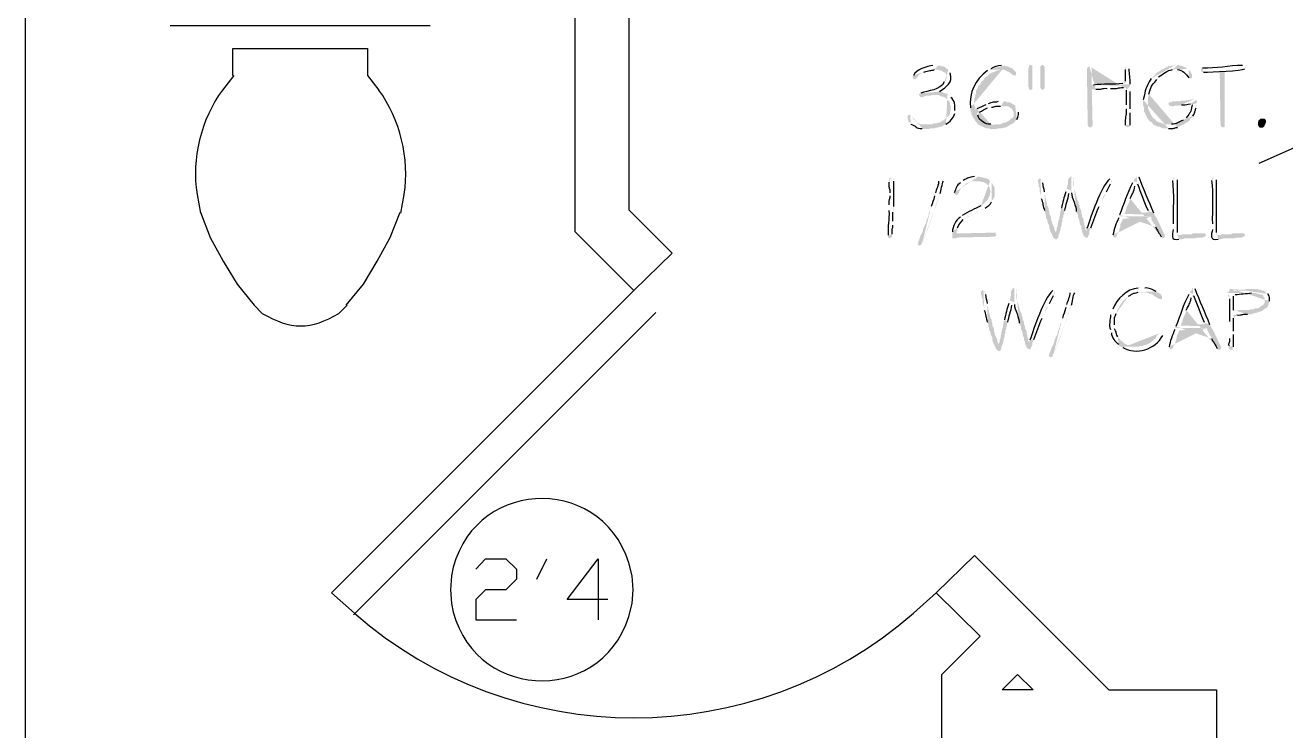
# Model space of a CAD drawing. Header units: inches. Extents: x -167 to 6071, y -6287 to -2731.
# Drawn here: x 1096.9 to 1179.4, y -5875.2 to -5829.1 of the extents above; entities that cross this region are included whole.
import ezdxf

# ---------------------------------------------------------------- set-up
doc = ezdxf.new("R2010")
doc.units = ezdxf.units.IN
doc.header["$LTSCALE"] = 96
doc.header["$MEASUREMENT"] = 0
doc.layers.add('PDF_Geometry', color=7, linetype='Continuous', true_color=0x4a4a4a)
doc.layers.add('PDF_Solid Fills', color=7, linetype='Continuous')

msp = doc.modelspace()

# ---------------------------------------------------------------- hatches: boundary and pattern name
at = {"layer": 'PDF_Solid Fills', "transparency": 33554559}
h = msp.add_hatch(color=256, dxfattribs=at)
h.paths.add_polyline_path([(1156.49, -5831.722), (1156.33, -5831.722)], flags=0)
h.paths.add_polyline_path([(1155.05, -5832.362), (1154.997, -5832.469), (1155.05, -5832.575), (1155.103, -5832.629), (1155.157, -5832.629), (1155.263, -5832.522), (1155.317, -5832.469), (1155.37, -5832.362), (1155.477, -5832.309), (1155.53, -5832.255), (1155.637, -5832.202), (1155.743, -5832.149)], flags=0)
h.paths.add_polyline_path([(1156.437, -5831.989), (1157.343, -5831.989), (1157.237, -5831.935), (1157.183, -5831.882), (1157.13, -5831.829), (1157.023, -5831.775), (1156.917, -5831.775), (1156.81, -5831.722), (1156.65, -5831.722)], flags=0)
h = msp.add_hatch(color=256, dxfattribs=at)
h.paths.add_polyline_path([(1160.863, -5831.722), (1160.81, -5831.722)], flags=0)
h.paths.add_polyline_path([(1160.117, -5831.935), (1160.01, -5831.989), (1160.97, -5831.989), (1161.077, -5832.042), (1161.183, -5832.095), (1161.29, -5832.149), (1161.397, -5832.202), (1161.503, -5832.309), (1161.557, -5832.309), (1161.61, -5832.362), (1161.77, -5832.362), (1161.77, -5832.149), (1161.717, -5832.095), (1161.503, -5831.882), (1161.45, -5831.882), (1161.237, -5831.775), (1161.13, -5831.775), (1161.023, -5831.722)], flags=0)
for points in [[(1162.73, -5831.669), (1162.623, -5831.722), (1162.623, -5831.775), (1162.57, -5831.935), (1162.57, -5833.109), (1162.623, -5833.162), (1162.623, -5833.269), (1162.73, -5833.322), (1162.837, -5833.269), (1162.837, -5831.722)], [(1163.477, -5831.669), (1163.423, -5831.722), (1163.37, -5831.775), (1163.37, -5833.162), (1163.423, -5833.269), (1163.477, -5833.322), (1163.583, -5833.269), (1163.637, -5833.215), (1163.637, -5831.829), (1163.583, -5831.722)], [(1175.423, -5832.095), (1175.103, -5832.095), (1175.157, -5835.615), (1175.21, -5835.722), (1175.317, -5835.775), (1175.423, -5835.722), (1175.423, -5835.615)], [(1177.823, -5835.775), (1177.717, -5835.775), (1177.663, -5835.722), (1177.61, -5835.615), (1177.61, -5835.402), (1177.663, -5835.295), (1177.77, -5835.189), (1178.037, -5835.189), (1178.09, -5835.242), (1178.143, -5835.349), (1178.143, -5835.402), (1178.09, -5835.562), (1178.037, -5835.615), (1178.037, -5835.669), (1177.93, -5835.775)], [(1160.33, -5842.655), (1157.877, -5842.709), (1157.61, -5842.709), (1157.61, -5843.029), (1157.823, -5843.029), (1157.877, -5842.975), (1160.277, -5842.922), (1160.33, -5842.922), (1160.437, -5842.869), (1160.49, -5842.815), (1160.437, -5842.709), (1160.437, -5842.655)], [(1173.983, -5842.709), (1173.343, -5842.709), (1173.29, -5842.762), (1172.703, -5842.762), (1172.597, -5842.815), (1172.33, -5842.815), (1174.197, -5842.815), (1174.143, -5842.709), (1174.09, -5842.709)], [(1176.543, -5842.709), (1175.903, -5842.709), (1175.85, -5842.762), (1175.263, -5842.762), (1175.157, -5842.815), (1174.89, -5842.815), (1176.757, -5842.815), (1176.703, -5842.709), (1176.65, -5842.709)], [(1170.997, -5846.549), (1169.983, -5846.549), (1170.25, -5846.549), (1170.357, -5846.602), (1170.463, -5846.602), (1170.517, -5846.655), (1170.623, -5846.655), (1170.73, -5846.709), (1170.837, -5846.815), (1170.943, -5846.869), (1170.997, -5846.922), (1171.21, -5847.029), (1171.317, -5846.975), (1171.317, -5846.815), (1171.263, -5846.709), (1171.21, -5846.655), (1171.103, -5846.602)], [(1177.237, -5846.335), (1176.863, -5846.335), (1176.757, -5846.389), (1176.383, -5846.389), (1176.277, -5846.442), (1176.01, -5846.442), (1177.983, -5846.442), (1177.877, -5846.442), (1177.77, -5846.389), (1177.663, -5846.389), (1177.557, -5846.335), (1177.397, -5846.335)]]:
    msp.add_hatch(color=256, dxfattribs=at).paths.add_polyline_path(points)
h = msp.add_hatch(color=256, dxfattribs=at)
h.paths.add_polyline_path([(1166.57, -5831.775), (1166.463, -5831.829), (1166.41, -5831.935), (1166.463, -5835.615), (1166.517, -5835.722), (1166.623, -5835.775), (1166.73, -5835.722), (1166.783, -5835.615), (1166.73, -5833.269), (1166.997, -5833.269)], flags=0)
h.paths.add_polyline_path([(1167.743, -5833.215), (1167.957, -5833.215)], flags=0)
h.paths.add_polyline_path([(1168.81, -5833.162), (1168.97, -5833.162), (1169.237, -5833.055), (1166.73, -5833.002), (1166.73, -5831.935), (1166.677, -5831.829)], flags=0)
h = msp.add_hatch(color=256, dxfattribs=at)
h.paths.add_polyline_path([(1169.023, -5831.775), (1168.917, -5831.829), (1168.917, -5831.989)], flags=0)
h.paths.add_polyline_path([(1168.917, -5832.735), (1168.917, -5832.895), (1168.757, -5832.895)], flags=0)
h.paths.add_polyline_path([(1166.837, -5833.002), (1166.73, -5833.002), (1169.237, -5833.055), (1169.237, -5832.949)], flags=0)
h.paths.add_polyline_path([(1169.183, -5831.935), (1169.13, -5831.829)], flags=0)
h = msp.add_hatch(color=256, dxfattribs=at)
h.paths.add_polyline_path([(1172.223, -5831.669), (1172.17, -5831.669), (1172.063, -5831.722), (1171.85, -5831.722), (1171.743, -5831.775), (1171.637, -5831.829), (1171.53, -5831.882), (1171.423, -5831.935), (1171.317, -5831.989), (1171.263, -5831.989), (1171.157, -5832.095), (1170.943, -5832.202), (1170.89, -5832.309), (1170.783, -5832.415), (1170.73, -5832.469), (1170.623, -5832.575)], flags=0)
h.paths.add_polyline_path([(1170.09, -5833.962), (1170.09, -5834.335), (1170.143, -5834.442), (1170.143, -5834.709), (1170.197, -5834.815), (1170.303, -5835.029), (1170.357, -5835.135), (1170.41, -5835.189), (1170.463, -5835.295), (1170.57, -5835.402), (1170.677, -5835.455), (1170.73, -5835.562), (1171.05, -5835.722), (1171.157, -5835.722), (1171.37, -5835.829), (1171.743, -5835.829)], flags=0)
h.paths.add_polyline_path([(1172.33, -5835.775), (1172.543, -5835.669), (1172.65, -5835.615), (1172.757, -5835.562), (1171.477, -5835.562), (1171.263, -5835.455), (1171.157, -5835.455), (1170.943, -5835.349), (1170.89, -5835.242), (1170.783, -5835.189), (1170.73, -5835.135), (1170.677, -5835.029), (1170.623, -5834.975), (1170.517, -5834.762), (1170.41, -5834.549), (1170.41, -5833.802), (1170.463, -5833.695), (1170.463, -5833.589)], flags=0)
h.paths.add_polyline_path([(1170.997, -5832.629), (1171.05, -5832.575), (1171.103, -5832.469)], flags=0)
h.paths.add_polyline_path([(1172.01, -5831.989), (1172.117, -5831.989), (1172.223, -5831.935), (1172.97, -5831.935), (1172.917, -5831.882), (1172.597, -5831.722), (1172.49, -5831.722), (1172.383, -5831.669)], flags=0)
h = msp.add_hatch(color=256, dxfattribs=at)
h.paths.add_polyline_path([(1176.65, -5831.722), (1176.597, -5831.722)], flags=0)
h.paths.add_polyline_path([(1173.983, -5831.882), (1173.877, -5831.935), (1173.877, -5832.042), (1173.93, -5832.149), (1174.037, -5832.149)], flags=0)
h.paths.add_polyline_path([(1176.757, -5831.935), (1176.81, -5831.829), (1176.757, -5831.775)], flags=0)
h = msp.add_hatch(color=256, dxfattribs=at)
h.paths.add_polyline_path([(1157.343, -5831.989), (1156.543, -5831.989), (1156.597, -5831.989), (1156.757, -5832.042), (1156.863, -5832.042), (1156.97, -5832.095), (1157.023, -5832.149), (1157.077, -5832.149), (1157.183, -5832.255), (1157.183, -5832.362), (1157.237, -5832.469), (1157.237, -5832.522), (1157.183, -5832.629), (1157.183, -5832.735), (1157.077, -5832.789)], flags=0)
h.paths.add_polyline_path([(1155.53, -5833.535), (1155.423, -5833.589), (1155.423, -5833.642), (1155.477, -5833.749), (1155.583, -5833.802), (1155.637, -5833.802), (1155.743, -5833.749), (1155.903, -5833.695), (1156.17, -5833.695), (1156.277, -5833.642), (1156.49, -5833.642), (1157.29, -5833.589), (1157.183, -5833.535), (1157.077, -5833.535), (1156.97, -5833.482), (1156.863, -5833.429), (1156.703, -5833.429), (1156.757, -5833.429)], flags=0)
h.paths.add_polyline_path([(1157.45, -5832.202), (1157.397, -5832.095)], flags=0)
h = msp.add_hatch(color=256, dxfattribs=at)
h.paths.add_polyline_path([(1160.01, -5831.989), (1159.903, -5832.042)], flags=0)
h.paths.add_polyline_path([(1158.783, -5834.495), (1158.783, -5834.602), (1159.103, -5834.602), (1159.103, -5834.442), (1159.05, -5834.335), (1159.05, -5833.855), (1159.103, -5833.749), (1159.103, -5833.642), (1159.157, -5833.535), (1159.157, -5833.375), (1159.21, -5833.269), (1159.317, -5833.055), (1159.423, -5832.949), (1159.53, -5832.735), (1159.637, -5832.682), (1159.69, -5832.575), (1159.797, -5832.469), (1159.903, -5832.415), (1160.01, -5832.309), (1160.063, -5832.255), (1160.277, -5832.149), (1160.437, -5832.095), (1160.543, -5832.042), (1160.65, -5832.042), (1160.757, -5831.989), (1160.863, -5831.989)], flags=0)
h = msp.add_hatch(color=256, dxfattribs=at)
h.paths.add_polyline_path([(1172.97, -5831.935), (1172.223, -5831.935), (1172.33, -5831.989)], flags=0)
h.paths.add_polyline_path([(1173.077, -5832.522), (1173.183, -5832.575), (1173.29, -5832.522), (1173.29, -5832.309), (1173.183, -5832.095), (1173.077, -5832.042)], flags=0)
h = msp.add_hatch(color=256, dxfattribs=at)
h.paths.add_polyline_path([(1169.237, -5833.055), (1168.97, -5833.162), (1168.97, -5833.322)], flags=0)
h.paths.add_polyline_path([(1168.97, -5834.282), (1168.97, -5834.549)], flags=0)
h.paths.add_polyline_path([(1168.917, -5835.615), (1168.97, -5835.722), (1169.077, -5835.775), (1169.183, -5835.722), (1169.237, -5835.615)], flags=0)
h.paths.add_polyline_path([(1169.237, -5834.815), (1169.237, -5834.549)], flags=0)
h.paths.add_polyline_path([(1169.237, -5833.429), (1169.237, -5833.162)], flags=0)
h = msp.add_hatch(color=256, dxfattribs=at)
h.paths.add_polyline_path([(1157.29, -5833.589), (1156.49, -5833.642), (1156.703, -5833.642), (1156.917, -5833.749), (1157.023, -5833.749), (1157.13, -5833.802), (1157.237, -5833.909), (1157.29, -5833.962), (1157.397, -5834.069), (1157.45, -5834.175), (1157.45, -5834.282), (1157.503, -5834.389), (1157.503, -5834.655), (1157.45, -5834.762), (1157.45, -5834.869), (1157.397, -5834.975), (1157.343, -5835.029), (1157.237, -5835.135), (1157.13, -5835.189), (1157.077, -5835.295), (1157.023, -5835.295), (1156.917, -5835.349), (1156.863, -5835.402), (1156.757, -5835.455), (1156.65, -5835.455), (1156.543, -5835.509), (1156.383, -5835.509), (1156.277, -5835.562), (1155.903, -5835.562), (1157.077, -5835.615), (1157.183, -5835.562)], flags=0)
h.paths.add_polyline_path([(1157.77, -5834.869), (1157.77, -5834.655)], flags=0)
h.paths.add_polyline_path([(1157.503, -5833.802), (1157.45, -5833.749), (1157.397, -5833.695)], flags=0)
h = msp.add_hatch(color=256, dxfattribs=at)
h.paths.add_polyline_path([(1160.81, -5834.069), (1160.597, -5834.069)], flags=0)
h.paths.add_polyline_path([(1159.957, -5834.229), (1159.903, -5834.229), (1159.797, -5834.282)], flags=0)
h.paths.add_polyline_path([(1159.21, -5834.549), (1159.103, -5834.602), (1158.783, -5834.602), (1158.837, -5834.762), (1158.837, -5834.869), (1158.89, -5834.975), (1158.943, -5835.082), (1158.997, -5835.189), (1159.05, -5835.242), (1159.103, -5835.349), (1159.157, -5835.402), (1159.21, -5835.455), (1159.263, -5835.562), (1159.37, -5835.615), (1160.277, -5835.615), (1160.117, -5835.562)], flags=0)
h.paths.add_polyline_path([(1159.263, -5834.975), (1159.21, -5834.869), (1159.263, -5834.815), (1159.37, -5834.762)], flags=0)
h.paths.add_polyline_path([(1159.903, -5834.495), (1160.01, -5834.495), (1160.17, -5834.442)], flags=0)
h.paths.add_polyline_path([(1160.757, -5834.389), (1160.863, -5834.335), (1161.717, -5834.335), (1161.503, -5834.229), (1161.45, -5834.175), (1161.343, -5834.122), (1161.183, -5834.122), (1161.077, -5834.069), (1160.97, -5834.069)], flags=0)
h = msp.add_hatch(color=256, dxfattribs=at)
h.paths.add_polyline_path([(1161.717, -5834.335), (1160.863, -5834.335), (1160.97, -5834.389), (1161.237, -5834.389), (1161.343, -5834.442), (1161.397, -5834.495), (1161.503, -5834.549), (1161.557, -5834.655), (1161.61, -5834.762), (1161.61, -5835.029), (1161.557, -5835.135), (1161.45, -5835.189), (1161.343, -5835.295), (1161.237, -5835.349), (1161.183, -5835.402), (1161.077, -5835.455), (1160.97, -5835.455), (1160.863, -5835.509), (1160.757, -5835.562), (1160.383, -5835.562), (1160.277, -5835.615), (1159.37, -5835.615), (1159.797, -5835.829), (1160.01, -5835.829), (1160.117, -5835.882), (1160.437, -5835.882), (1160.597, -5835.829), (1160.81, -5835.829), (1160.97, -5835.775), (1161.077, -5835.775), (1161.183, -5835.722), (1161.29, -5835.669), (1161.343, -5835.615), (1161.663, -5835.455), (1161.717, -5835.349), (1161.823, -5835.242)], flags=0)
h.paths.add_polyline_path([(1161.93, -5834.762), (1161.877, -5834.655), (1161.877, -5834.549), (1161.823, -5834.442)], flags=0)
h = msp.add_hatch(color=256, dxfattribs=at)
h.paths.add_polyline_path([(1173.45, -5833.909), (1172.863, -5834.015), (1172.597, -5834.015), (1172.49, -5834.069), (1172.01, -5834.069), (1171.903, -5834.122), (1171.797, -5834.122), (1171.743, -5834.229), (1171.797, -5834.335), (1171.85, -5834.335), (1171.957, -5834.389), (1172.063, -5834.389), (1172.17, -5834.335), (1172.49, -5834.335), (1172.597, -5834.282)], flags=0)
h.paths.add_polyline_path([(1173.183, -5834.229), (1173.29, -5834.229), (1173.61, -5834.175), (1173.61, -5834.069), (1173.557, -5833.962)], flags=0)
h = msp.add_hatch(color=256, dxfattribs=at)
h.paths.add_polyline_path([(1173.61, -5834.175), (1173.29, -5834.229), (1173.29, -5834.282)], flags=0)
h.paths.add_polyline_path([(1172.917, -5835.135), (1172.81, -5835.189), (1172.81, -5835.242), (1172.703, -5835.295)], flags=0)
h.paths.add_polyline_path([(1171.957, -5835.562), (1171.797, -5835.562), (1172.757, -5835.562), (1172.863, -5835.509), (1172.917, -5835.455), (1173.023, -5835.402), (1173.13, -5835.295), (1173.183, -5835.189), (1173.29, -5835.135), (1173.343, -5835.029)], flags=0)
h.paths.add_polyline_path([(1173.557, -5834.495), (1173.61, -5834.389), (1173.61, -5834.282)], flags=0)
h = msp.add_hatch(color=256, dxfattribs=at)
h.paths.add_polyline_path([(1154.837, -5834.922), (1154.73, -5834.975), (1154.677, -5834.975), (1154.677, -5835.189), (1154.73, -5835.295), (1154.73, -5835.402), (1154.837, -5835.455), (1154.89, -5835.562)], flags=0)
h.paths.add_polyline_path([(1155.637, -5835.829), (1155.743, -5835.882), (1156.063, -5835.882), (1156.17, -5835.829), (1156.437, -5835.829), (1156.543, -5835.775), (1156.65, -5835.775), (1156.81, -5835.722), (1156.917, -5835.722), (1156.97, -5835.669), (1157.077, -5835.615), (1155.903, -5835.562), (1155.53, -5835.562), (1155.423, -5835.509), (1155.317, -5835.455), (1155.21, -5835.402), (1155.157, -5835.295), (1155.05, -5835.242), (1154.997, -5835.135), (1154.997, -5835.082), (1154.89, -5834.975)], flags=0)
h = msp.add_hatch(color=256, dxfattribs=at)
h.paths.add_polyline_path([(1153.61, -5839.029), (1153.503, -5839.082), (1153.45, -5839.242), (1153.45, -5839.349)], flags=0)
h.paths.add_polyline_path([(1153.503, -5840.042), (1153.503, -5840.255)], flags=0)
h.paths.add_polyline_path([(1153.45, -5840.842), (1153.45, -5841.215)], flags=0)
h.paths.add_polyline_path([(1153.397, -5842.815), (1153.397, -5842.975), (1153.503, -5843.029), (1153.61, -5842.975), (1153.663, -5842.922), (1153.663, -5842.762)], flags=0)
h.paths.add_polyline_path([(1153.717, -5842.175), (1153.717, -5841.909)], flags=0)
h.paths.add_polyline_path([(1153.717, -5841.322), (1153.717, -5841.055), (1153.77, -5840.949)], flags=0)
h.paths.add_polyline_path([(1153.77, -5839.295), (1153.77, -5839.189), (1153.717, -5839.082)], flags=0)
h = msp.add_hatch(color=256, dxfattribs=at)
h.paths.add_polyline_path([(1156.863, -5839.029), (1156.81, -5839.082), (1156.757, -5839.189), (1156.703, -5839.295)], flags=0)
h.paths.add_polyline_path([(1156.49, -5840.042), (1156.49, -5840.149), (1156.437, -5840.255)], flags=0)
h.paths.add_polyline_path([(1156.223, -5840.949), (1156.223, -5841.055), (1156.17, -5841.162), (1156.117, -5841.269), (1156.063, -5841.375), (1156.063, -5841.482), (1156.01, -5841.589), (1155.957, -5841.749), (1155.903, -5841.855), (1155.903, -5841.962), (1155.85, -5842.069), (1155.743, -5842.282), (1155.69, -5842.389), (1155.69, -5842.495), (1155.637, -5842.655), (1155.53, -5842.815), (1155.477, -5842.975), (1155.423, -5843.135), (1155.37, -5843.242), (1155.37, -5843.349), (1155.317, -5843.349), (1155.37, -5843.455), (1155.477, -5843.509), (1155.53, -5843.455), (1155.583, -5843.455), (1155.583, -5843.349), (1155.637, -5843.295)], flags=0)
h.paths.add_polyline_path([(1155.637, -5843.295, 0.021662), (1156.383, -5841.322)], flags=0)
h.paths.add_polyline_path([(1156.81, -5840.095, 0.041027), (1156.383, -5841.322)], flags=0)
h.paths.add_polyline_path([(1157.023, -5839.295), (1157.023, -5839.189), (1156.97, -5839.082)], flags=0)
h = msp.add_hatch(color=256, dxfattribs=at)
h.paths.add_polyline_path([(1160.063, -5839.295), (1159.21, -5839.295), (1159.423, -5839.295), (1159.53, -5839.349), (1159.637, -5839.349), (1159.743, -5839.402), (1159.85, -5839.455), (1159.85, -5839.509), (1159.957, -5839.562), (1160.01, -5839.669), (1160.063, -5839.775), (1160.063, -5839.882), (1160.117, -5839.989), (1160.063, -5840.095), (1160.063, -5840.202), (1160.01, -5840.309), (1159.957, -5840.415), (1159.957, -5840.469), (1159.85, -5840.575), (1159.797, -5840.629), (1159.69, -5840.735), (1159.583, -5840.789), (1159.583, -5840.842), (1159.477, -5840.895)], flags=0)
h.paths.add_polyline_path([(1158.25, -5841.535), (1158.197, -5841.535), (1158.143, -5841.642)], flags=0)
h.paths.add_polyline_path([(1157.61, -5842.602), (1157.61, -5842.709), (1157.877, -5842.709), (1157.877, -5842.602), (1157.93, -5842.442), (1157.93, -5842.335)], flags=0)
h.paths.add_polyline_path([(1158.303, -5841.802), (1158.41, -5841.749), (1158.517, -5841.695), (1158.623, -5841.589), (1158.73, -5841.589), (1158.943, -5841.482), (1158.997, -5841.429), (1159.157, -5841.375), (1159.263, -5841.322), (1159.423, -5841.215), (1159.53, -5841.162), (1159.637, -5841.109), (1159.743, -5841.055)], flags=0)
h.paths.add_polyline_path([(1160.17, -5840.629), (1160.223, -5840.522), (1160.277, -5840.469), (1160.33, -5840.362), (1160.383, -5840.255), (1160.383, -5839.775), (1160.33, -5839.615), (1160.277, -5839.562), (1160.223, -5839.455), (1160.17, -5839.349)], flags=0)
h = msp.add_hatch(color=256, dxfattribs=at)
h.paths.add_polyline_path([(1159.21, -5838.975), (1159.05, -5838.975)], flags=0)
h.paths.add_polyline_path([(1158.303, -5839.242), (1158.25, -5839.295), (1158.143, -5839.402)], flags=0)
h.paths.add_polyline_path([(1157.717, -5840.042), (1157.77, -5840.149), (1157.877, -5840.202), (1157.93, -5840.149), (1158.037, -5840.042), (1158.037, -5839.989), (1158.09, -5839.882), (1158.143, -5839.829), (1158.143, -5839.775), (1158.197, -5839.722), (1158.303, -5839.615), (1158.41, -5839.562), (1158.463, -5839.455), (1158.57, -5839.402), (1158.623, -5839.402), (1158.837, -5839.295), (1160.063, -5839.295), (1160.01, -5839.189), (1159.903, -5839.135), (1159.797, -5839.082), (1159.69, -5839.082), (1159.583, -5839.029), (1159.477, -5839.029), (1159.317, -5838.975)], flags=0)
h = msp.add_hatch(color=256, dxfattribs=at)
h.paths.add_polyline_path([(1163.37, -5839.082), (1163.263, -5839.135), (1163.21, -5839.242), (1163.21, -5839.349), (1163.263, -5839.509), (1163.263, -5839.615), (1163.317, -5839.722), (1163.317, -5839.989), (1163.37, -5840.042), (1163.37, -5840.149), (1163.423, -5840.255), (1163.423, -5840.415)], flags=0)
h.paths.add_polyline_path([(1163.637, -5841.215), (1163.69, -5841.322), (1163.69, -5841.429), (1163.743, -5841.589), (1163.743, -5841.695), (1163.797, -5841.802), (1163.85, -5841.909), (1163.85, -5842.015), (1163.957, -5842.229), (1163.957, -5842.389), (1164.01, -5842.549), (1164.063, -5842.655), (1164.117, -5842.762), (1164.17, -5842.869), (1164.17, -5842.922), (1164.223, -5842.975), (1164.33, -5843.082), (1164.437, -5843.082), (1164.49, -5843.029), (1164.543, -5842.975), (1164.543, -5842.869), (1164.597, -5842.709), (1164.383, -5842.709), (1164.383, -5842.655), (1164.33, -5842.549), (1164.277, -5842.442), (1164.277, -5842.335), (1164.223, -5842.229), (1164.17, -5842.122), (1164.117, -5842.015), (1164.117, -5841.909), (1164.063, -5841.802), (1164.063, -5841.642), (1164.01, -5841.535), (1163.957, -5841.429), (1163.957, -5841.269), (1163.903, -5841.162), (1163.903, -5841.055), (1163.85, -5840.949), (1163.797, -5840.842), (1163.797, -5840.735), (1163.743, -5840.629), (1163.743, -5840.469), (1163.69, -5840.362), (1163.69, -5840.255), (1163.637, -5840.149), (1163.637, -5839.989)], flags=0)
h.paths.add_polyline_path([(1163.53, -5839.402), (1163.53, -5839.349), (1163.477, -5839.189), (1163.423, -5839.135)], flags=0)
h = msp.add_hatch(color=256, dxfattribs=at)
h.paths.add_polyline_path([(1165.397, -5838.975), (1165.343, -5838.975), (1165.237, -5839.082), (1165.183, -5839.189), (1165.183, -5839.455), (1165.13, -5839.562), (1165.13, -5839.669), (1165.077, -5839.775), (1165.343, -5839.882), (1165.343, -5839.935), (1165.397, -5840.042)], flags=0)
h.paths.add_polyline_path([(1165.717, -5841.269), (1165.77, -5841.375), (1165.823, -5841.482), (1165.823, -5841.642), (1165.877, -5841.749), (1165.93, -5841.909), (1165.93, -5842.015), (1165.983, -5842.175), (1166.037, -5842.229), (1166.037, -5842.389), (1166.09, -5842.495), (1166.09, -5842.602), (1166.143, -5842.709), (1166.197, -5842.869), (1166.25, -5842.922), (1166.357, -5842.975), (1166.463, -5842.975), (1166.463, -5842.922), (1166.517, -5842.815), (1166.57, -5842.709), (1166.57, -5842.549), (1166.357, -5842.549), (1166.303, -5842.389), (1166.303, -5842.282), (1166.25, -5842.175), (1166.25, -5842.069), (1166.197, -5841.962), (1166.197, -5841.802), (1166.143, -5841.695), (1166.09, -5841.589), (1166.09, -5841.482), (1166.037, -5841.375), (1166.037, -5841.215), (1165.983, -5841.109), (1165.93, -5841.002), (1165.93, -5840.895), (1165.877, -5840.789), (1165.877, -5840.682), (1165.823, -5840.575), (1165.77, -5840.469), (1165.717, -5840.255), (1165.663, -5840.042), (1165.61, -5839.882), (1165.557, -5839.775), (1165.557, -5839.615), (1165.503, -5839.562), (1165.503, -5839.242), (1165.557, -5839.135), (1165.503, -5839.029)], flags=0)
h = msp.add_hatch(color=256, dxfattribs=at)
h.paths.add_polyline_path([(1167.957, -5839.135), (1167.903, -5839.135)], flags=0)
h.paths.add_polyline_path([(1166.41, -5842.389), (1166.357, -5842.549), (1166.57, -5842.549), (1166.623, -5842.442), (1166.677, -5842.335)], flags=0)
h.paths.add_polyline_path([(1167.21, -5840.949), (1167.317, -5840.735), (1167.37, -5840.629), (1167.423, -5840.522), (1167.423, -5840.415), (1167.53, -5840.202), (1167.637, -5840.095), (1167.69, -5839.989)], flags=0)
h.paths.add_polyline_path([(1167.957, -5839.455), (1168.063, -5839.295), (1168.063, -5839.135)], flags=0)
h = msp.add_hatch(color=256, dxfattribs=at)
h.paths.add_polyline_path([(1169.45, -5839.295), (1169.397, -5839.402)], flags=0)
h.paths.add_polyline_path([(1168.543, -5841.482), (1168.49, -5841.589), (1170.57, -5841.589), (1170.623, -5841.642), (1170.623, -5841.749), (1170.677, -5841.855), (1170.73, -5841.962), (1170.783, -5842.069), (1170.89, -5842.175), (1170.89, -5842.282)], flags=0)
h.paths.add_polyline_path([(1171.263, -5842.922), (1171.317, -5842.975), (1171.37, -5843.029), (1171.477, -5842.975), (1171.53, -5842.869), (1171.05, -5841.855), (1170.997, -5841.749), (1170.943, -5841.642), (1170.89, -5841.589), (1170.837, -5841.482), (1168.863, -5841.429), (1168.97, -5841.215), (1168.97, -5841.109), (1169.023, -5840.949), (1169.077, -5840.842), (1169.183, -5840.629), (1169.183, -5840.575), (1169.237, -5840.522), (1169.237, -5840.415)], flags=0)
h.paths.add_polyline_path([(1169.557, -5839.615), (1169.663, -5839.509), (1169.717, -5839.349)], flags=0)
h = msp.add_hatch(color=256, dxfattribs=at)
h.paths.add_polyline_path([(1169.663, -5838.975), (1169.61, -5839.029), (1169.61, -5839.082), (1169.503, -5839.189), (1169.45, -5839.295), (1169.717, -5839.349), (1169.717, -5839.455)], flags=0)
h.paths.add_polyline_path([(1170.41, -5841.215), (1170.463, -5841.322), (1168.863, -5841.429), (1170.837, -5841.482), (1170.783, -5841.375)], flags=0)
h.paths.add_polyline_path([(1169.823, -5839.029), (1169.77, -5838.975)], flags=0)
h = msp.add_hatch(color=256, dxfattribs=at)
h.paths.add_polyline_path([(1172.17, -5839.029), (1172.063, -5839.082), (1172.01, -5839.242)], flags=0)
h.paths.add_polyline_path([(1172.063, -5842.069), (1172.063, -5842.442)], flags=0)
h.paths.add_polyline_path([(1172.437, -5843.082), (1172.65, -5843.082), (1172.81, -5843.029), (1173.503, -5843.029), (1173.61, -5842.975), (1173.983, -5842.975), (1174.09, -5842.922), (1174.143, -5842.922), (1174.197, -5842.815), (1172.33, -5842.815), (1172.33, -5842.655)], flags=0)
h.paths.add_polyline_path([(1172.33, -5839.189), (1172.277, -5839.082)], flags=0)
h = msp.add_hatch(color=256, dxfattribs=at)
h.paths.add_polyline_path([(1174.73, -5839.029), (1174.623, -5839.082), (1174.57, -5839.242)], flags=0)
h.paths.add_polyline_path([(1174.623, -5842.069), (1174.623, -5842.442)], flags=0)
h.paths.add_polyline_path([(1174.997, -5843.082), (1175.21, -5843.082), (1175.37, -5843.029), (1176.063, -5843.029), (1176.17, -5842.975), (1176.543, -5842.975), (1176.65, -5842.922), (1176.703, -5842.922), (1176.757, -5842.815), (1174.89, -5842.815), (1174.89, -5842.655)], flags=0)
h.paths.add_polyline_path([(1174.89, -5839.189), (1174.837, -5839.082)], flags=0)
h = msp.add_hatch(color=256, dxfattribs=at)
h.paths.add_polyline_path([(1165.077, -5839.775), (1165.023, -5839.882), (1165.023, -5839.989)], flags=0)
h.paths.add_polyline_path([(1164.757, -5841.055), (1164.703, -5841.162), (1164.703, -5841.269), (1164.65, -5841.375), (1164.65, -5841.535), (1164.597, -5841.642), (1164.597, -5841.749), (1164.543, -5841.855), (1164.543, -5841.962), (1164.49, -5842.122), (1164.49, -5842.229), (1164.437, -5842.335), (1164.437, -5842.442), (1164.383, -5842.602), (1164.383, -5842.709), (1164.597, -5842.709), (1164.65, -5842.549), (1164.703, -5842.389), (1164.703, -5842.282), (1164.757, -5842.175), (1164.757, -5842.015), (1164.81, -5841.909), (1164.81, -5841.749), (1164.863, -5841.642), (1164.863, -5841.535), (1164.917, -5841.429), (1164.917, -5841.322), (1164.97, -5841.215)], flags=0)
h.paths.add_polyline_path([(1165.237, -5840.095), (1165.29, -5839.989), (1165.343, -5839.882)], flags=0)
h = msp.add_hatch(color=256, dxfattribs=at)
h.paths.add_polyline_path([(1168.49, -5841.589), (1168.49, -5841.695)], flags=0)
h.paths.add_polyline_path([(1168.117, -5842.815), (1168.117, -5842.922), (1168.223, -5842.975), (1168.277, -5842.975), (1168.33, -5842.922), (1168.383, -5842.869), (1168.383, -5842.762), (1168.49, -5842.655), (1168.543, -5842.442), (1168.543, -5842.389), (1168.597, -5842.282), (1168.597, -5842.122), (1168.65, -5842.015), (1168.757, -5841.802), (1168.757, -5841.749), (1170.57, -5841.589)], flags=0)
h = msp.add_hatch(color=256, dxfattribs=at)
h.paths.add_polyline_path([(1159.637, -5846.389), (1159.53, -5846.442), (1159.477, -5846.549), (1159.477, -5846.655), (1159.53, -5846.815), (1159.53, -5846.922), (1159.583, -5847.029), (1159.583, -5847.295), (1159.637, -5847.349), (1159.637, -5847.455), (1159.69, -5847.562), (1159.69, -5847.722)], flags=0)
h.paths.add_polyline_path([(1159.903, -5848.522), (1159.957, -5848.629), (1159.957, -5848.735), (1160.01, -5848.895), (1160.01, -5849.002), (1160.063, -5849.109), (1160.117, -5849.215), (1160.117, -5849.322), (1160.17, -5849.429), (1160.223, -5849.535), (1160.223, -5849.695), (1160.277, -5849.855), (1160.33, -5849.962), (1160.383, -5850.069), (1160.437, -5850.175), (1160.437, -5850.229), (1160.49, -5850.282), (1160.597, -5850.389), (1160.703, -5850.389), (1160.757, -5850.335), (1160.81, -5850.282), (1160.81, -5850.175), (1160.863, -5850.015), (1160.65, -5850.015), (1160.65, -5849.962), (1160.597, -5849.855), (1160.543, -5849.749), (1160.543, -5849.642), (1160.49, -5849.535), (1160.437, -5849.429), (1160.383, -5849.322), (1160.383, -5849.215), (1160.33, -5849.109), (1160.33, -5848.949), (1160.277, -5848.842), (1160.223, -5848.735), (1160.223, -5848.575), (1160.17, -5848.469), (1160.17, -5848.362), (1160.117, -5848.255), (1160.063, -5848.149), (1160.063, -5848.042), (1160.01, -5847.935), (1160.01, -5847.775), (1159.957, -5847.669), (1159.957, -5847.562), (1159.903, -5847.455), (1159.903, -5847.295)], flags=0)
h.paths.add_polyline_path([(1159.797, -5846.709), (1159.797, -5846.655), (1159.743, -5846.495), (1159.69, -5846.442)], flags=0)
h = msp.add_hatch(color=256, dxfattribs=at)
h.paths.add_polyline_path([(1161.663, -5846.282), (1161.61, -5846.282), (1161.503, -5846.389), (1161.45, -5846.495), (1161.45, -5846.762), (1161.397, -5846.869), (1161.397, -5846.975), (1161.343, -5847.082), (1161.61, -5847.189), (1161.61, -5847.242), (1161.663, -5847.349)], flags=0)
h.paths.add_polyline_path([(1161.983, -5848.575), (1162.09, -5848.789), (1162.09, -5848.949), (1162.143, -5849.055), (1162.197, -5849.215), (1162.197, -5849.322), (1162.25, -5849.482), (1162.303, -5849.535), (1162.303, -5849.695), (1162.357, -5849.802), (1162.357, -5849.909), (1162.41, -5850.015), (1162.463, -5850.175), (1162.517, -5850.229), (1162.623, -5850.282), (1162.73, -5850.282), (1162.73, -5850.229), (1162.783, -5850.122), (1162.837, -5850.015), (1162.837, -5849.855), (1162.623, -5849.855), (1162.57, -5849.695), (1162.57, -5849.589), (1162.517, -5849.482), (1162.517, -5849.375), (1162.463, -5849.269), (1162.463, -5849.109), (1162.41, -5849.002), (1162.357, -5848.895), (1162.357, -5848.789), (1162.303, -5848.682), (1162.303, -5848.522), (1162.197, -5848.309), (1162.197, -5848.202), (1162.143, -5848.095), (1162.143, -5847.989), (1162.09, -5847.882), (1162.037, -5847.775), (1161.983, -5847.562), (1161.93, -5847.349), (1161.877, -5847.189), (1161.823, -5847.082), (1161.823, -5846.922), (1161.77, -5846.869), (1161.77, -5846.549), (1161.823, -5846.442), (1161.77, -5846.335)], flags=0)
h = msp.add_hatch(color=256, dxfattribs=at)
h.paths.add_polyline_path([(1164.223, -5846.442), (1164.17, -5846.442)], flags=0)
h.paths.add_polyline_path([(1162.677, -5849.695), (1162.623, -5849.855), (1162.837, -5849.855), (1162.89, -5849.749), (1162.943, -5849.642)], flags=0)
h.paths.add_polyline_path([(1163.477, -5848.255), (1163.53, -5848.149), (1163.637, -5847.935), (1163.69, -5847.829), (1163.69, -5847.722), (1163.743, -5847.615), (1163.797, -5847.509), (1163.903, -5847.402), (1163.957, -5847.295)], flags=0)
h.paths.add_polyline_path([(1164.223, -5846.762), (1164.33, -5846.602), (1164.33, -5846.442)], flags=0)
h = msp.add_hatch(color=256, dxfattribs=at)
h.paths.add_polyline_path([(1165.45, -5846.335), (1165.397, -5846.389), (1165.343, -5846.495), (1165.29, -5846.602)], flags=0)
h.paths.add_polyline_path([(1165.077, -5847.349), (1165.077, -5847.455), (1165.023, -5847.562)], flags=0)
h.paths.add_polyline_path([(1164.81, -5848.255), (1164.81, -5848.362), (1164.757, -5848.469), (1164.65, -5848.682), (1164.65, -5848.789), (1164.597, -5848.895), (1164.543, -5849.055), (1164.49, -5849.162), (1164.49, -5849.269), (1164.437, -5849.375), (1164.383, -5849.482), (1164.33, -5849.589), (1164.277, -5849.695), (1164.277, -5849.802), (1164.223, -5849.962), (1164.117, -5850.122), (1164.063, -5850.282), (1164.01, -5850.442), (1163.957, -5850.549), (1163.957, -5850.655), (1163.903, -5850.655), (1163.957, -5850.762), (1164.063, -5850.815), (1164.117, -5850.762), (1164.17, -5850.762), (1164.17, -5850.655), (1164.223, -5850.602)], flags=0)
h.paths.add_polyline_path([(1164.223, -5850.602, 0.021662), (1164.97, -5848.629)], flags=0)
h.paths.add_polyline_path([(1164.97, -5848.629), (1165.023, -5848.522), (1165.077, -5848.362), (1165.077, -5848.255), (1165.183, -5848.042), (1165.183, -5847.935), (1165.29, -5847.722), (1165.29, -5847.615), (1165.343, -5847.509), (1165.397, -5847.402)], flags=0)
h.paths.add_polyline_path([(1165.61, -5846.602), (1165.61, -5846.495), (1165.557, -5846.389)], flags=0)
h = msp.add_hatch(color=256, dxfattribs=at)
h.paths.add_polyline_path([(1169.983, -5846.229), (1169.877, -5846.229), (1169.77, -5846.282)], flags=0)
h.paths.add_polyline_path([(1168.117, -5847.669), (1168.063, -5847.775), (1168.01, -5847.882), (1167.957, -5848.042)], flags=0)
h.paths.add_polyline_path([(1167.957, -5849.002), (1167.957, -5849.109), (1168.01, -5849.215)], flags=0)
h.paths.add_polyline_path([(1168.49, -5849.962), (1168.543, -5850.069), (1168.65, -5850.122), (1169.663, -5850.122), (1169.557, -5850.122), (1169.397, -5850.069), (1169.29, -5850.069), (1169.183, -5850.015), (1169.077, -5850.015), (1168.97, -5849.962), (1168.863, -5849.909), (1168.703, -5849.749), (1168.597, -5849.695), (1168.597, -5849.642), (1168.49, -5849.535), (1168.437, -5849.482)], flags=0)
h.paths.add_polyline_path([(1168.223, -5848.949), (1168.223, -5848.682)], flags=0)
h.paths.add_polyline_path([(1169.13, -5846.815, 0.162278), (1168.33, -5847.935)], flags=0)
h.paths.add_polyline_path([(1169.77, -5846.549), (1170.997, -5846.549), (1170.943, -5846.495)], flags=0)
h.paths.add_polyline_path([(1170.197, -5846.282), (1170.09, -5846.229)], flags=0)
h = msp.add_hatch(color=256, dxfattribs=at)
h.paths.add_polyline_path([(1173.13, -5846.602), (1173.077, -5846.709)], flags=0)
h.paths.add_polyline_path([(1172.223, -5848.789), (1172.17, -5848.895), (1174.25, -5848.895), (1174.303, -5848.949), (1174.303, -5849.055), (1174.41, -5849.269), (1174.463, -5849.375), (1174.57, -5849.482), (1174.57, -5849.589)], flags=0)
h.paths.add_polyline_path([(1174.943, -5850.229), (1174.997, -5850.282), (1175.05, -5850.335), (1175.157, -5850.282), (1175.21, -5850.175), (1174.73, -5849.162), (1174.677, -5849.055), (1174.623, -5848.949), (1174.57, -5848.895), (1174.517, -5848.789), (1172.543, -5848.735), (1172.597, -5848.629), (1172.65, -5848.522), (1172.65, -5848.415), (1172.703, -5848.255), (1172.757, -5848.149), (1172.863, -5847.935), (1172.863, -5847.882), (1172.917, -5847.829), (1172.917, -5847.722)], flags=0)
h.paths.add_polyline_path([(1173.237, -5846.922), (1173.343, -5846.815), (1173.397, -5846.655)], flags=0)
h = msp.add_hatch(color=256, dxfattribs=at)
h.paths.add_polyline_path([(1173.343, -5846.282), (1173.29, -5846.335), (1173.29, -5846.389), (1173.183, -5846.495), (1173.13, -5846.602), (1173.397, -5846.655), (1173.397, -5846.762)], flags=0)
h.paths.add_polyline_path([(1174.09, -5848.522), (1174.143, -5848.629), (1172.543, -5848.735), (1174.517, -5848.789), (1174.463, -5848.682)], flags=0)
h.paths.add_polyline_path([(1173.503, -5846.335), (1173.45, -5846.282)], flags=0)
h = msp.add_hatch(color=256, dxfattribs=at)
h.paths.add_polyline_path([(1175.903, -5846.335), (1175.797, -5846.335), (1175.743, -5846.389), (1175.743, -5846.495), (1175.637, -5846.549), (1175.583, -5846.602), (1177.45, -5846.602), (1177.557, -5846.655), (1177.663, -5846.655), (1177.77, -5846.709), (1177.877, -5846.709), (1177.93, -5846.762), (1177.983, -5846.869), (1178.037, -5846.922), (1178.037, -5847.242), (1177.983, -5847.349), (1177.93, -5847.402), (1177.823, -5847.455), (1177.717, -5847.562), (1177.557, -5847.615), (1177.397, -5847.615), (1177.343, -5847.669), (1177.13, -5847.669), (1177.023, -5847.722), (1176.33, -5847.722), (1176.17, -5847.775), (1176.01, -5847.775), (1177.877, -5847.775), (1177.983, -5847.669), (1178.09, -5847.615), (1178.197, -5847.562), (1178.303, -5847.349), (1178.303, -5847.242), (1178.357, -5847.135)], flags=0)
h.paths.add_polyline_path([(1178.25, -5846.655), (1178.143, -5846.602), (1178.09, -5846.495), (1178.037, -5846.495), (1177.983, -5846.442), (1176.01, -5846.442), (1175.957, -5846.335)], flags=0)
h = msp.add_hatch(color=256, dxfattribs=at)
h.paths.add_polyline_path([(1175.583, -5846.602), (1175.637, -5846.709), (1175.743, -5846.762), (1175.743, -5846.975)], flags=0)
h.paths.add_polyline_path([(1175.743, -5848.469), (1175.743, -5849.589)], flags=0)
h.paths.add_polyline_path([(1175.69, -5850.069), (1175.69, -5850.175), (1175.743, -5850.282), (1175.85, -5850.335), (1175.957, -5850.282), (1175.957, -5850.175), (1176.01, -5850.122)], flags=0)
h.paths.add_polyline_path([(1176.01, -5849.322), (1176.01, -5849.109)], flags=0)
h.paths.add_polyline_path([(1176.01, -5848.255), (1176.01, -5848.042), (1176.223, -5848.042)], flags=0)
h.paths.add_polyline_path([(1176.917, -5847.989), (1177.183, -5847.989), (1177.29, -5847.935), (1177.397, -5847.935), (1177.503, -5847.882), (1177.557, -5847.882), (1177.663, -5847.829), (1177.77, -5847.829), (1177.823, -5847.775), (1177.877, -5847.775), (1176.01, -5847.775), (1176.01, -5847.722)], flags=0)
h.paths.add_polyline_path([(1176.01, -5846.815), (1176.01, -5846.709), (1176.117, -5846.709)], flags=0)
h.paths.add_polyline_path([(1177.183, -5846.602), (1177.29, -5846.602)], flags=0)
h = msp.add_hatch(color=256, dxfattribs=at)
h.paths.add_polyline_path([(1161.343, -5847.082), (1161.29, -5847.189), (1161.29, -5847.295)], flags=0)
h.paths.add_polyline_path([(1161.023, -5848.362), (1160.97, -5848.469), (1160.97, -5848.575), (1160.917, -5848.682), (1160.917, -5848.842), (1160.863, -5848.949), (1160.863, -5849.055), (1160.81, -5849.162), (1160.81, -5849.269), (1160.757, -5849.429), (1160.757, -5849.535), (1160.703, -5849.642), (1160.703, -5849.749), (1160.65, -5849.909), (1160.65, -5850.015), (1160.863, -5850.015), (1160.917, -5849.855), (1160.97, -5849.695), (1160.97, -5849.589), (1161.023, -5849.482), (1161.023, -5849.322), (1161.077, -5849.215), (1161.077, -5849.055), (1161.13, -5848.949), (1161.13, -5848.842), (1161.183, -5848.735), (1161.183, -5848.629), (1161.237, -5848.522)], flags=0)
h.paths.add_polyline_path([(1161.503, -5847.402), (1161.557, -5847.295), (1161.61, -5847.189)], flags=0)
h = msp.add_hatch(color=256, dxfattribs=at)
h.paths.add_polyline_path([(1172.17, -5848.895), (1172.17, -5849.002)], flags=0)
h.paths.add_polyline_path([(1171.797, -5850.122), (1171.797, -5850.229), (1171.903, -5850.282), (1171.957, -5850.282), (1172.01, -5850.229), (1172.063, -5850.175), (1172.063, -5850.069), (1172.17, -5849.962), (1172.223, -5849.749), (1172.223, -5849.695), (1172.277, -5849.589), (1172.277, -5849.429), (1172.33, -5849.322), (1172.383, -5849.215), (1172.437, -5849.109), (1172.437, -5849.055), (1174.25, -5848.895)], flags=0)
h = msp.add_hatch(color=256, dxfattribs=at)
h.paths.add_polyline_path([(1171.21, -5849.215), (1171.103, -5849.269), (1170.997, -5849.375), (1170.943, -5849.482), (1170.89, -5849.589), (1170.783, -5849.642), (1170.783, -5849.695), (1170.677, -5849.749), (1170.57, -5849.855), (1170.463, -5849.909), (1170.25, -5850.015), (1170.143, -5850.015), (1170.037, -5850.069), (1169.93, -5850.069), (1169.77, -5850.122), (1168.65, -5850.122), (1168.757, -5850.175)], flags=0)
h.paths.add_polyline_path([(1171.37, -5849.375), (1171.317, -5849.269)], flags=0)

# ---------------------------------------------------------------- linework, layer by layer
at = {"layer": 'PDF_Geometry', "color": 7}
for points in [[(1160.437, -5785.589), (1136.437, -5785.589), (1132.917, -5785.589), (1132.917, -5781.589), (1098.943, -5781.589), (1098.943, -5813.589), (1132.917, -5813.589), (1132.917, -5809.589), (1136.437, -5809.589), (1136.437, -5841.162), (1139.263, -5843.989), (1136.757, -5846.442), (1132.917, -5842.602), (1132.917, -5819.082), (1096.917, -5819.082), (1096.917, -5957.589)], [(1187.05, -5833.962), (1177.663, -5838.122)], [(1136.757, -5846.442), (1116.97, -5866.229)], [(1138.197, -5847.882), (1118.41, -5867.669)], [(1156.917, -5957.589), (1156.917, -5871.562), (1159.423, -5869.055), (1156.543, -5866.229), (1159.05, -5863.775), (1167.85, -5872.575), (1174.89, -5872.575), (1174.89, -5876.095)]]:
    msp.add_lwpolyline(points, dxfattribs=at)
at = {"layer": 'PDF_Geometry'}
for points in [[(1106.41, -5829.109), (1123.423, -5829.109)], [(1110.517, -5832.362), (1110.517, -5830.602), (1119.317, -5830.602), (1119.317, -5832.362), (1120.063, -5833.322)], [(1110.57, -5832.362), (1109.823, -5833.322)], [(1108.17, -5840.149), (1108.383, -5841.375)], [(1121.503, -5841.375), (1121.717, -5840.149)], [(1108.383, -5841.322), (1109.023, -5842.975), (1109.877, -5844.522), (1110.783, -5846.015), (1111.903, -5847.402), (1112.437, -5847.935)], [(1117.93, -5847.402), (1119.05, -5846.015), (1119.957, -5844.522), (1120.81, -5842.975), (1121.45, -5841.322)], [(1117.45, -5847.935), (1117.983, -5847.402)], [(1126.41, -5864.682), (1127.05, -5863.989), (1128.383, -5863.989), (1129.077, -5864.682), (1129.077, -5865.322), (1128.383, -5866.015), (1127.05, -5866.015), (1126.41, -5866.655), (1126.41, -5867.989), (1129.077, -5867.989)], [(1130.41, -5865.322), (1131.05, -5863.989)], [(1135.05, -5866.655), (1132.383, -5866.655), (1134.41, -5863.989), (1134.41, -5867.989)], [(1136.437, -5867.775), (1136.65, -5866.922), (1136.703, -5866.015), (1136.65, -5865.109), (1136.437, -5864.255)], [(1124.81, -5865.109), (1124.757, -5866.015), (1124.81, -5866.922)]]:
    msp.add_lwpolyline(points, dxfattribs=at)
msp.add_lwpolyline([(1116.97, -5866.229), (1118.463, -5867.562, 0.373797), (1155.05, -5867.562), (1156.543, -5866.229)], format="xyb", dxfattribs=at)
at = {"layer": 'PDF_Geometry', "color": 7}
msp.add_lwpolyline([(1160.863, -5872.575), (1161.877, -5871.562), (1162.89, -5872.575)], close=True, dxfattribs=at)
at = {"layer": 'PDF_Geometry'}
for points in [[(1156.33, -5831.722), (1155.955, -5831.775), (1155.222, -5831.967), (1155.05, -5832.362)], [(1160.81, -5831.722), (1160.574, -5831.751), (1160.33, -5831.807), (1160.117, -5831.935)], [(1176.597, -5831.722), (1175.699, -5831.707), (1174.87, -5831.935), (1173.983, -5831.882)], [(1155.743, -5832.149), (1156.076, -5832.015), (1156.184, -5832.078), (1156.437, -5831.989)], [(1156.757, -5833.429), (1157.181, -5833.102), (1157.695, -5832.868), (1157.45, -5832.202)], [(1159.903, -5832.042), (1159.059, -5832.695), (1158.72, -5833.427), (1158.783, -5834.495)], [(1168.917, -5831.989), (1168.917, -5832.238), (1168.917, -5832.487), (1168.917, -5832.735)], [(1169.237, -5832.949), (1169.27, -5832.474), (1169.162, -5832.345), (1169.183, -5831.935)], [(1170.623, -5832.575), (1170.208, -5833.2), (1170.28, -5833.262), (1170.09, -5833.962)], [(1170.463, -5833.589), (1170.697, -5832.927), (1170.527, -5833.196), (1170.997, -5832.629)], [(1171.103, -5832.469), (1171.371, -5832.278), (1171.67, -5832.026), (1172.01, -5831.989)], [(1172.33, -5831.989), (1172.662, -5831.989), (1172.9, -5832.271), (1173.077, -5832.522)], [(1174.037, -5832.149), (1174.631, -5832.153), (1176.502, -5832.057), (1176.757, -5831.935)], [(1109.823, -5833.322), (1108.438, -5835.22), (1107.78, -5837.823), (1108.17, -5840.149)], [(1121.717, -5840.149), (1122.107, -5837.823), (1121.448, -5835.22), (1120.063, -5833.322)], [(1157.077, -5832.789), (1156.8, -5833.352), (1156.028, -5833.338), (1155.53, -5833.535)], [(1168.757, -5832.895), (1168.122, -5832.984), (1167.467, -5832.898), (1166.837, -5833.002)], [(1166.997, -5833.269), (1167.454, -5833.301), (1167.333, -5833.187), (1167.743, -5833.215)], [(1167.957, -5833.215), (1168.456, -5833.255), (1168.418, -5833.151), (1168.81, -5833.162)], [(1168.97, -5833.322), (1168.97, -5833.642), (1168.97, -5833.962), (1168.97, -5834.282)], [(1169.237, -5834.549), (1169.237, -5834.175), (1169.237, -5833.802), (1169.237, -5833.429)], [(1157.77, -5834.655), (1157.776, -5834.35), (1157.78, -5833.998), (1157.503, -5833.802)], [(1159.797, -5834.282), (1159.577, -5834.407), (1159.422, -5834.45), (1159.21, -5834.549)], [(1160.597, -5834.069), (1160.22, -5834.215), (1160.458, -5834.01), (1159.957, -5834.229)], [(1160.17, -5834.442), (1160.451, -5834.424), (1160.297, -5834.359), (1160.757, -5834.389)], [(1172.597, -5834.282), (1172.991, -5834.311), (1172.924, -5834.23), (1173.183, -5834.229)], [(1173.29, -5834.282), (1173.216, -5834.891), (1173.188, -5834.727), (1172.917, -5835.135)], [(1157.183, -5835.562), (1157.454, -5835.415), (1157.655, -5835.152), (1157.77, -5834.869)], [(1160.117, -5835.562), (1159.748, -5835.584), (1159.372, -5835.329), (1159.263, -5834.975)], [(1159.37, -5834.762), (1159.548, -5834.673), (1159.726, -5834.584), (1159.903, -5834.495)], [(1161.823, -5835.242), (1161.916, -5834.995), (1161.943, -5835.028), (1161.93, -5834.762)], [(1168.97, -5834.549), (1169.006, -5835.116), (1168.881, -5835.048), (1168.917, -5835.615)], [(1169.237, -5835.615), (1169.237, -5835.349), (1169.237, -5835.082), (1169.237, -5834.815)], [(1173.343, -5835.029), (1173.537, -5834.696), (1173.454, -5834.735), (1173.557, -5834.495)], [(1154.89, -5835.562), (1155.213, -5835.646), (1155.234, -5835.883), (1155.637, -5835.829)], [(1171.743, -5835.829), (1172.203, -5835.858), (1172.049, -5835.793), (1172.33, -5835.775)], [(1172.703, -5835.295), (1172.457, -5835.423), (1172.237, -5835.548), (1171.957, -5835.562)], [(1153.77, -5840.949), (1153.77, -5840.398), (1153.77, -5839.847), (1153.77, -5839.295)], [(1156.703, -5839.295), (1156.722, -5839.466), (1156.548, -5839.869), (1156.49, -5840.042)], [(1156.81, -5840.095), (1156.868, -5839.956), (1156.919, -5839.404), (1157.023, -5839.295)], [(1159.05, -5838.975), (1158.658, -5839.089), (1158.673, -5839.023), (1158.303, -5839.242)], [(1167.903, -5839.135), (1167.287, -5839.711), (1166.69, -5841.572), (1166.41, -5842.389)], [(1170.783, -5841.375), (1170.476, -5840.589), (1170.107, -5839.827), (1169.823, -5839.029)], [(1172.01, -5839.242), (1172.118, -5840.119), (1172.04, -5841.155), (1172.063, -5842.069)], [(1172.33, -5842.655), (1172.33, -5841.5), (1172.33, -5840.344), (1172.33, -5839.189)], [(1174.57, -5839.242), (1174.678, -5840.119), (1174.6, -5841.155), (1174.623, -5842.069)], [(1174.89, -5842.655), (1174.89, -5841.5), (1174.89, -5840.344), (1174.89, -5839.189)], [(1153.45, -5839.349), (1153.411, -5839.911), (1153.528, -5839.645), (1153.503, -5840.042)], [(1158.143, -5839.402), (1157.837, -5839.51), (1157.865, -5839.811), (1157.717, -5840.042)], [(1163.637, -5839.989), (1163.63, -5839.783), (1163.526, -5839.603), (1163.53, -5839.402)], [(1165.023, -5839.989), (1164.929, -5840.357), (1164.803, -5840.669), (1164.757, -5841.055)], [(1164.97, -5841.215), (1165.011, -5840.836), (1165.187, -5840.474), (1165.237, -5840.095)], [(1165.397, -5840.042), (1165.406, -5840.375), (1165.735, -5840.942), (1165.717, -5841.269)], [(1167.69, -5839.989), (1167.779, -5839.811), (1167.868, -5839.633), (1167.957, -5839.455)], [(1169.397, -5839.402), (1169.024, -5840.114), (1168.841, -5840.774), (1168.543, -5841.482)], [(1169.237, -5840.415), (1169.418, -5840.037), (1169.468, -5840.034), (1169.557, -5839.615)], [(1169.717, -5839.455), (1169.934, -5840.03), (1170.153, -5840.655), (1170.41, -5841.215)], [(1153.503, -5840.255), (1153.525, -5840.593), (1153.418, -5840.327), (1153.45, -5840.842)], [(1156.437, -5840.255), (1156.377, -5840.566), (1156.296, -5840.663), (1156.223, -5840.949)], [(1159.477, -5840.895), (1159.081, -5841.119), (1158.627, -5841.269), (1158.25, -5841.535)], [(1159.743, -5841.055), (1159.895, -5840.933), (1160.097, -5840.829), (1160.17, -5840.629)], [(1163.423, -5840.415), (1163.537, -5840.671), (1163.538, -5840.957), (1163.637, -5841.215)], [(1166.677, -5842.335), (1166.835, -5841.871), (1167, -5841.407), (1167.21, -5840.949)], [(1153.45, -5841.215), (1153.484, -5841.837), (1153.362, -5842.189), (1153.397, -5842.815)], [(1153.717, -5841.909), (1153.717, -5841.713), (1153.717, -5841.518), (1153.717, -5841.322)], [(1158.143, -5841.642), (1157.825, -5841.79), (1157.613, -5842.272), (1157.61, -5842.602)], [(1168.49, -5841.695), (1168.316, -5842.031), (1168.166, -5842.461), (1168.117, -5842.815)], [(1153.663, -5842.762), (1153.634, -5842.302), (1153.699, -5842.456), (1153.717, -5842.175)], [(1157.93, -5842.335), (1158.06, -5842.001), (1158.206, -5841.978), (1158.303, -5841.802)], [(1170.89, -5842.282), (1171.006, -5842.509), (1171.149, -5842.695), (1171.263, -5842.922)], [(1172.063, -5842.442), (1172.012, -5842.832), (1171.841, -5843.161), (1172.437, -5843.082)], [(1174.623, -5842.442), (1174.572, -5842.832), (1174.401, -5843.161), (1174.997, -5843.082)], [(1159.903, -5847.295), (1159.897, -5847.09), (1159.792, -5846.91), (1159.797, -5846.709)], [(1164.17, -5846.442), (1163.554, -5847.017), (1162.957, -5848.879), (1162.677, -5849.695)], [(1165.29, -5846.602), (1165.31, -5846.77), (1165.134, -5847.177), (1165.077, -5847.349)], [(1165.397, -5847.402), (1165.454, -5847.262), (1165.506, -5846.711), (1165.61, -5846.602)], [(1169.77, -5846.282), (1169.018, -5846.333), (1168.359, -5846.975), (1168.117, -5847.669)], [(1169.13, -5846.815), (1169.528, -5846.572), (1169.335, -5846.663), (1169.77, -5846.549)], [(1170.943, -5846.495), (1170.732, -5846.379), (1170.437, -5846.246), (1170.197, -5846.282)], [(1173.077, -5846.709), (1172.704, -5847.42), (1172.521, -5848.08), (1172.223, -5848.789)], [(1174.463, -5848.682), (1174.157, -5847.895), (1173.787, -5847.134), (1173.503, -5846.335)], [(1176.117, -5846.709), (1176.465, -5846.662), (1176.823, -5846.634), (1177.183, -5846.602)], [(1178.357, -5847.135), (1178.348, -5846.836), (1178.407, -5846.95), (1178.25, -5846.655)], [(1161.29, -5847.295), (1161.196, -5847.663), (1161.07, -5847.975), (1161.023, -5848.362)], [(1161.237, -5848.522), (1161.278, -5848.143), (1161.454, -5847.781), (1161.503, -5847.402)], [(1161.663, -5847.349), (1161.674, -5847.682), (1162.002, -5848.248), (1161.983, -5848.575)], [(1163.957, -5847.295), (1164.046, -5847.118), (1164.134, -5846.94), (1164.223, -5846.762)], [(1165.023, -5847.562), (1164.964, -5847.871), (1164.883, -5847.972), (1164.81, -5848.255)], [(1172.917, -5847.722), (1173.098, -5847.343), (1173.148, -5847.342), (1173.237, -5846.922)], [(1173.397, -5846.762), (1173.614, -5847.337), (1173.833, -5847.96), (1174.09, -5848.522)], [(1175.743, -5846.975), (1175.743, -5847.473), (1175.743, -5847.971), (1175.743, -5848.469)], [(1176.01, -5847.722), (1176.01, -5847.42), (1176.01, -5847.118), (1176.01, -5846.815)], [(1112.437, -5847.935), (1114.264, -5849.027), (1115.622, -5849.027), (1117.45, -5847.935)], [(1159.69, -5847.722), (1159.804, -5847.977), (1159.805, -5848.263), (1159.903, -5848.522)], [(1162.943, -5849.642), (1163.102, -5849.175), (1163.266, -5848.716), (1163.477, -5848.255)], [(1167.957, -5848.042), (1167.957, -5848.354), (1167.812, -5848.698), (1167.957, -5849.002)], [(1168.223, -5848.682), (1168.24, -5848.22), (1168.16, -5848.357), (1168.33, -5847.935)], [(1176.01, -5849.109), (1176.01, -5848.824), (1176.01, -5848.54), (1176.01, -5848.255)], [(1176.223, -5848.042), (1176.676, -5848.071), (1176.451, -5847.959), (1176.917, -5847.989)], [(1168.437, -5849.482), (1168.201, -5849.064), (1168.459, -5849.367), (1168.223, -5848.949)], [(1172.17, -5849.002), (1171.997, -5849.337), (1171.846, -5849.768), (1171.797, -5850.122)], [(1168.01, -5849.215), (1168.037, -5849.516), (1168.251, -5849.815), (1168.49, -5849.962)], [(1168.757, -5850.175), (1169.641, -5850.679), (1170.878, -5850.327), (1171.37, -5849.375)], [(1174.57, -5849.589), (1174.686, -5849.815), (1174.829, -5850.001), (1174.943, -5850.229)], [(1175.743, -5849.589), (1175.766, -5850.028), (1175.67, -5849.7), (1175.69, -5850.069)], [(1176.01, -5850.122), (1176.01, -5849.855), (1176.01, -5849.589), (1176.01, -5849.322)], [(1136.437, -5864.255), (1134.462, -5858.247), (1125.956, -5858.806), (1124.81, -5865.109)], [(1124.81, -5866.922), (1125.957, -5873.225), (1134.462, -5873.784), (1136.437, -5867.775)]]:
    msp.add_open_spline(points, degree=3, dxfattribs=at)

doc.saveas('drawing.dxf')
